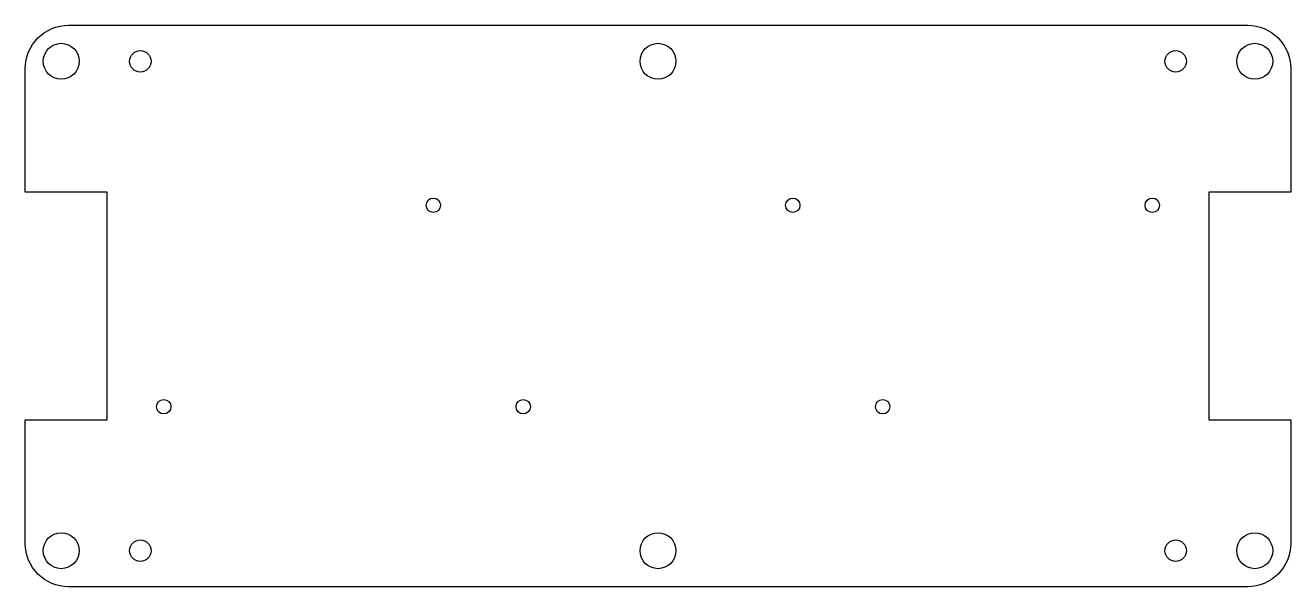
# Model space of a CAD drawing. Header units: millimetres. Extents: x -313 to -137, y 329 to 407.
import ezdxf

# ---------------------------------------------------------------- set-up
doc = ezdxf.new("R2010")
doc.units = ezdxf.units.MM
doc.layers.get('0').update_dxf_attribs({"linetype": 'CONTINUOUS'})

msp = doc.modelspace()

# ---------------------------------------------------------------- linework, layer by layer
msp.add_lwpolyline([(-313, 352.2), (-301.6, 352.2), (-301.6, 383.8), (-313, 383.8), (-313, 401, -0.414214), (-307, 407), (-143, 407, -0.414214), (-137, 401), (-137, 383.8), (-148.4, 383.8), (-148.4, 352.2), (-137, 352.2), (-137, 335, -0.414214), (-143, 329), (-307, 329, -0.414214), (-313, 335)], format="xyb", close=True)
for centre, radius in [((-308, 402), 2.5), ((-297, 402), 1.5), ((-225, 402), 2.5), ((-153, 402), 1.5), ((-142, 402), 2.5), ((-256.25, 382), 1), ((-206.25, 382), 1), ((-156.25, 382), 1), ((-293.75, 354), 1), ((-243.75, 354), 1), ((-193.75, 354), 1), ((-308, 334), 2.5), ((-225, 334), 2.5), ((-142, 334), 2.5), ((-297, 334), 1.5), ((-153, 334), 1.5)]:
    msp.add_circle(centre, radius)

doc.saveas('drawing.dxf')
